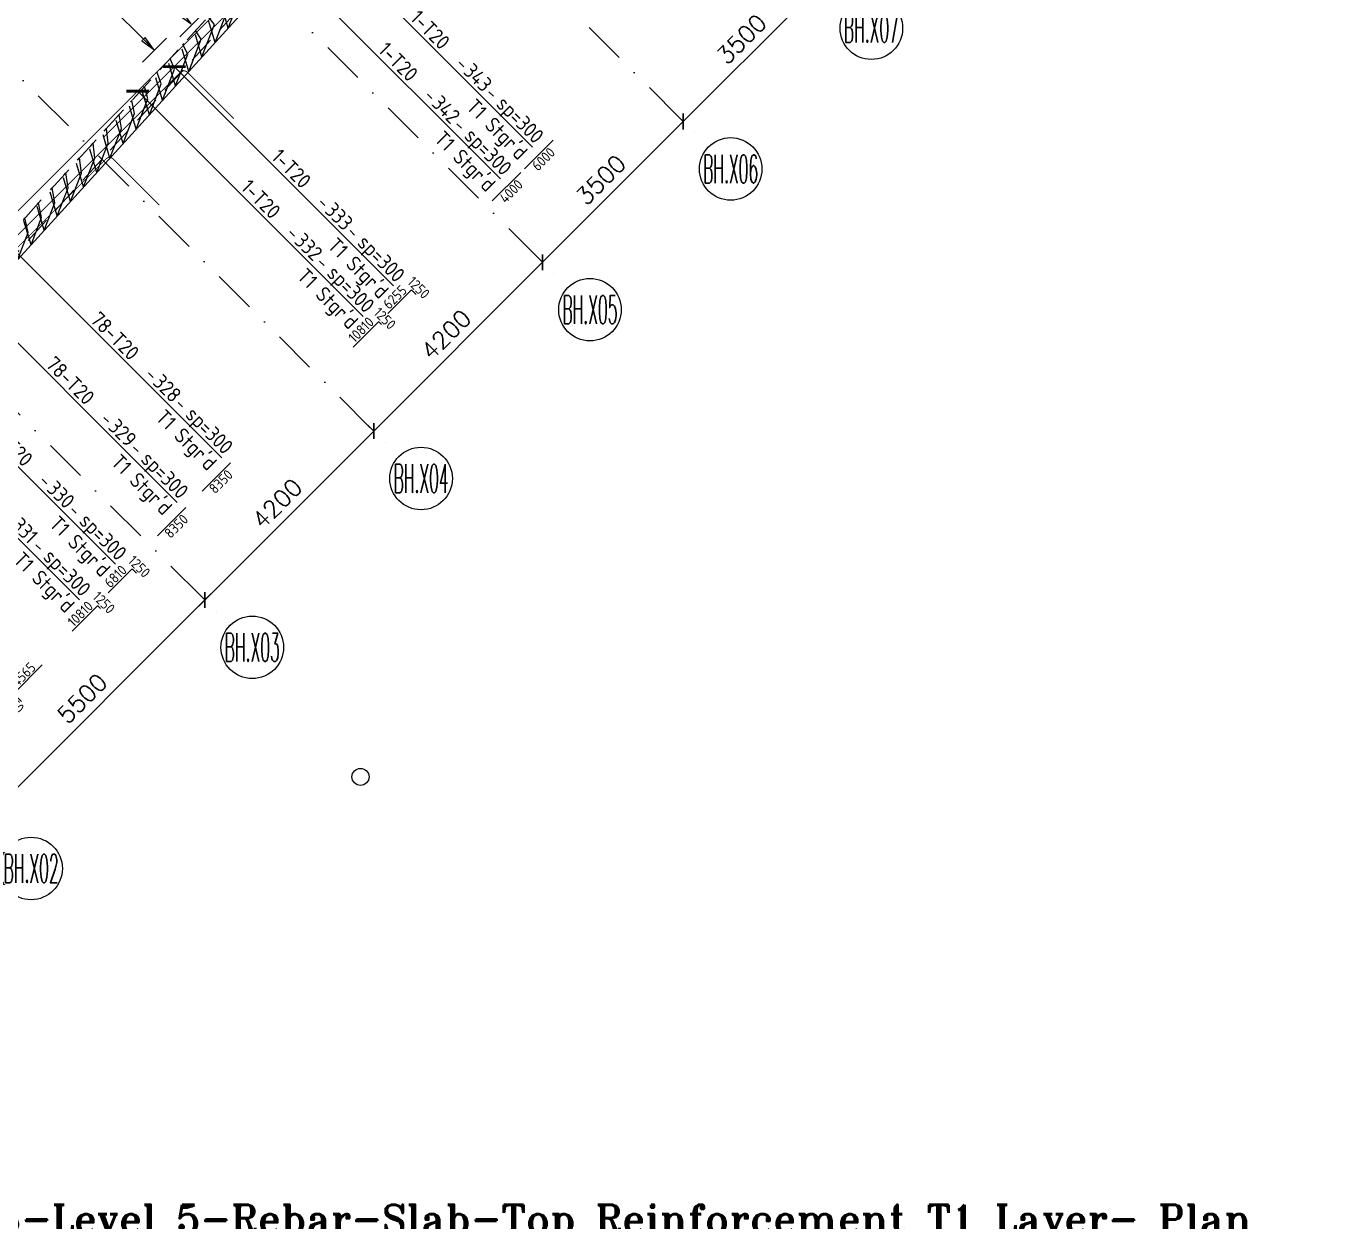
# Model space of a CAD drawing. Extents: x 660761725 to 1323371458, y 2734871439 to 5470067957.
# Drawn here: x 661615071 to 661637868, y 2735012155 to 2735033176 of the extents above; entities that cross this region are included whole.
import ezdxf
from ezdxf.enums import TextEntityAlignment as Align

# ---------------------------------------------------------------- set-up
doc = ezdxf.new("R2010")
doc.units = 0
for name, pattern in [('AXES', [1.95, 1.2, -0.25, 0.25, -0.25]), ('Hidden', [714.375, 476.25, -238.125]), ('sbp_axis_short', [10, 5, -2.5, 0, -2.5])]:
    doc.linetypes.add(name, pattern=pattern)
doc.layers.add('A-DETL', color=5, linetype='Continuous', lineweight=9, true_color=0x0000ff)
for name, color, linetype, lineweight in [('A-FLOR-PATT', 7, 'Continuous', 15), ('A-ROOF', 7, 'Continuous', 15), ('S-GRID', 7, 'Continuous', 9), ('S-GRID-IDEN', 7, 'Continuous', 13)]:
    doc.layers.add(name, color=color, linetype=linetype, lineweight=lineweight)
for name, color, linetype in [('S-AXIS', 20, 'AXES'), ('S-DIMO', 100, 'Continuous'), ('S-RBAR-T20', 10, 'Continuous'), ('S-RDIMO', 8, 'Continuous'), ('S-RSYMB', 7, 'Continuous'), ('S-SIMPLETEXT', 7, 'Continuous'), ('S-TXT', 3, 'Continuous')]:
    doc.layers.add(name, color=color, linetype=linetype)
doc.styles.add('ARMACAD', font='isocp.shx')
doc.styles.add('ROMANS', font='romans.shx')
doc.styles.add('ROMANT', font='romant')
doc.dimstyles.new('S-DIMO-100', dxfattribs={"dimscale": 100, "dimtxt": 3, "dimasz": 2, "dimexe": 1.5, "dimexo": 1.5, "dimgap": 1.5, "dimtad": 1, "dimdec": 0, "dimzin": 12, "dimdsep": 46, "dimtxsty": 'ROMANS', "dimblk": 'ARCHTICK', "dimcen": 0.09, "dimdle": 1.5, "dimclrd": 8, "dimclre": 8, "dimclrt": 4, "dimadec": 0, "dimazin": 3, "dimtfac": 1, "dimtdec": 0, "dimtix": 1, "dimtmove": 1, "dimatfit": 3, "dimfxl": 1, "dimtolj": 1, "dimtzin": 0, "dimarcsym": 0})
pattern_1 = [(74.99999999999999, (0, 0), (-153.3407249233896, 41.08752341002518), [])]

# ---------------------------------------------------------------- blocks, each defined once
blk = doc.blocks.new('_ARCHTICK')
at = {"color": 0, "linetype": 'ByBlock', "const_width": 0.15}
blk.add_lwpolyline([(-0.5, -0.5), (0.5, 0.5)], dxfattribs=at)
blk = doc.blocks.new('*D109')
at = {"layer": 'S-DIMO', "color": 8, "lineweight": -2, "transparency": 16777216}
for p, q in [((662661530.908745, 2734530379.503651), (662658843.9652648, 2734527692.435597)), ((662661418.55793, 2734530279.72214), (662661318.7767109, 2734530379.498734)), ((662658943.6841958, 2734527804.848407), (662658843.9603475, 2734527904.567632))]:
    blk.add_line(p, q, dxfattribs=at)
at = {"layer": 'S-DIMO', "color": 8, "lineweight": -2, "transparency": 16777216, "xscale": 200, "yscale": 200, "zscale": 200}
for p, rotation in [((662661424.8451867, 2734530273.435175), 45.00132815847456), ((662658950.0288234, 2734527798.504073), 225.0013281584746)]:
    blk.add_blockref('_ARCHTICK', p, dxfattribs=dict(at, rotation=rotation))
at = {"layer": 'S-DIMO', "color": 4, "transparency": 16777216, "insert": (662659975.300053, 2734529248.096741), "char_height": 300, "width": 199.5440968434552, "attachment_point": 5, "rotation": 45.00132815847457, "style": 'ROMANS'}
blk.add_mtext('\\A1;3500', dxfattribs=at)
blk = doc.blocks.new('*D110')
at = {"layer": 'S-DIMO', "color": 8, "lineweight": -2, "transparency": 16777216}
for p, q in [((662659056.0920541, 2734527904.572876), (662656369.1485739, 2734525217.504823)), ((662658943.6841958, 2734527804.848407), (662658843.96002, 2734527904.567959)), ((662656468.8104615, 2734525329.974672), (662656369.1436564, 2734525429.636857))]:
    blk.add_line(p, q, dxfattribs=at)
at = {"layer": 'S-DIMO', "color": 8, "lineweight": -2, "transparency": 16777216, "xscale": 200, "yscale": 200, "zscale": 200}
for p, rotation in [((662658950.0284958, 2734527798.504401), 45.00132815847456), ((662656475.2121322, 2734525323.573298), 225.0013281584746)]:
    blk.add_blockref('_ARCHTICK', p, dxfattribs=dict(at, rotation=rotation))
at = {"layer": 'S-DIMO', "color": 4, "transparency": 16777216, "insert": (662657500.4833618, 2734526773.165967), "char_height": 300, "width": 199.5440968434552, "attachment_point": 5, "rotation": 45.00132815847457, "style": 'ROMANS'}
blk.add_mtext('\\A1;3500', dxfattribs=at)
blk = doc.blocks.new('*D111')
at = {"layer": 'S-DIMO', "color": 8, "lineweight": -2, "transparency": 16777216}
for p, q in [((662656581.2752955, 2734525429.642169), (662653399.3685427, 2734522247.587895)), ((662656468.8104615, 2734525329.974672), (662656369.1432611, 2734525429.637252)), ((662653498.9619807, 2734522360.126192), (662653399.3636252, 2734522459.71993))]:
    blk.add_line(p, q, dxfattribs=at)
at = {"layer": 'S-DIMO', "color": 8, "lineweight": -2, "transparency": 16777216, "xscale": 200, "yscale": 200, "zscale": 200}
for p, rotation in [((662656475.2117369, 2734525323.573694), 45.00132815847456), ((662653505.432101, 2734522353.656371), 225.0013281584746)]:
    blk.add_blockref('_ARCHTICK', p, dxfattribs=dict(at, rotation=rotation))
at = {"layer": 'S-DIMO', "color": 4, "transparency": 16777216, "insert": (662654778.1849672, 2734524050.74215), "char_height": 300, "width": 199.5440968434552, "attachment_point": 5, "rotation": 45.00132815847457, "style": 'ROMANS'}
blk.add_mtext('\\A1;4200', dxfattribs=at)
blk = doc.blocks.new('*D112')
at = {"layer": 'S-DIMO', "color": 8, "lineweight": -2, "transparency": 16777216}
for p, q in [((662653611.4952661, 2734522459.725241), (662650429.5885128, 2734519277.670966)), ((662653498.9619807, 2734522360.126192), (662653399.3632317, 2734522459.720323)), ((662650529.1134998, 2734519390.27771), (662650429.5835955, 2734519489.803))]:
    blk.add_line(p, q, dxfattribs=at)
at = {"layer": 'S-DIMO', "color": 8, "lineweight": -2, "transparency": 16777216, "xscale": 200, "yscale": 200, "zscale": 200}
for p, rotation in [((662653505.4317075, 2734522353.656765), 45.00132815847456), ((662650535.6520714, 2734519383.739442), 225.0013281584746)]:
    blk.add_blockref('_ARCHTICK', p, dxfattribs=dict(at, rotation=rotation))
at = {"layer": 'S-DIMO', "color": 4, "transparency": 16777216, "insert": (662651808.4049373, 2734521080.825221), "char_height": 300, "width": 199.5440968434552, "attachment_point": 5, "rotation": 45.00132815847457, "style": 'ROMANS'}
blk.add_mtext('\\A1;4200', dxfattribs=at)
blk = doc.blocks.new('*D113')
at = {"layer": 'S-DIMO', "color": 8, "lineweight": -2, "transparency": 16777216}
for p, q in [((662650641.7151127, 2734519489.808435), (662646540.5908527, 2734515388.494036)), ((662650529.1134998, 2734519390.27771), (662650429.5830785, 2734519489.803517)), ((662646640.0262022, 2734515501.190413), (662646540.5859352, 2734515600.62607))]:
    blk.add_line(p, q, dxfattribs=at)
at = {"layer": 'S-DIMO', "color": 8, "lineweight": -2, "transparency": 16777216, "xscale": 200, "yscale": 200, "zscale": 200}
for p, rotation in [((662650535.6515543, 2734519383.739959), 45.00132815847456), ((662646646.6544111, 2734515494.562512), 225.0013281584746)]:
    blk.add_blockref('_ARCHTICK', p, dxfattribs=dict(at, rotation=rotation))
at = {"layer": 'S-DIMO', "color": 4, "transparency": 16777216, "insert": (662648379.0160308, 2734517651.278353), "char_height": 300, "width": 199.5440968434552, "attachment_point": 5, "rotation": 45.00132815847457, "style": 'ROMANS'}
blk.add_mtext('\\A1;5500', dxfattribs=at)
blk = doc.blocks.new('*U1142')
at = {"layer": 'S-AXIS', "color": 3, "linetype": 'Continuous'}
blk.add_circle((0, 5.5), 5.5, dxfattribs=at)
at = {"layer": 'S-AXIS', "color": 3, "linetype": 'Continuous', "ltscale": 0.5, "style": 'ROMANT', "width": 0.4, "flags": 8}
blk.add_attdef('A', text='', height=5, dxfattribs=at).set_placement((0, 5.5), align=Align.MIDDLE_CENTER)
blk = doc.blocks.new('I am… Atomic.')
at = {"layer": 'A-FLOR-PATT', "transparency": 33554600}
h = blk.add_hatch(dxfattribs=at)
h.set_pattern_fill('ANSI31', color=8, scale=50, angle=30, style=0)
h.set_pattern_definition(pattern_1)
edge = h.paths.add_edge_path()
edge.add_line((662389967.6433319, 2734579123.010657), (662390007.8012236, 2734579503.468677))
edge.add_line((662342114.705975, 2734544592.546931), (662390007.8012234, 2734579503.468677))
edge.add_line((662363195.8073889, 2734559608.047176), (662389967.7690635, 2734579123.040917))
edge.add_line((662362417.6524743, 2734559040.823584), (662363719.8899552, 2734559990.06879))
edge.add_line((662346720.4841449, 2734547598.623516), (662362783.6519626, 2734559307.613063))
edge.add_line((662345821.5310795, 2734546943.346041), (662347578.010761, 2734548223.703842))
edge.add_line((662342292.6126368, 2734544370.997322), (662346307.4227723, 2734547297.529027))
edge.add_line((662325865.2845687, 2734528370.671522), (662342114.6925843, 2734544592.5523))
edge.add_line((662340490.7204528, 2734542572.157625), (662342149.9785906, 2734544228.604904))
edge.add_line((662339422.0417168, 2734541505.28928), (662341320.3495216, 2734543400.381265))
edge.add_line((662336597.6306283, 2734538685.662872), (662340136.8031961, 2734542218.839921))
edge.add_line((662332705.8949801, 2734534800.520002), (662336243.7133716, 2734538332.345168))
edge.add_line((662332253.0745114, 2734534348.466631), (662332782.9359009, 2734534877.430412))
edge.add_line((662326312.3910785, 2734528417.846987), (662332351.9776915, 2734534447.202265))
edge.add_line((662325865.2845687, 2734528370.671522), (662326312.3910785, 2734528417.846987))
h = blk.add_hatch(dxfattribs=at)
h.set_pattern_fill('ANSI31', color=8, scale=50, angle=30, style=0)
h.set_pattern_definition(pattern_1)
edge = h.paths.add_edge_path()
edge.add_line((662389967.6433319, 2734579123.010657), (662390007.8012236, 2734579503.468677))
edge.add_line((662390178.8400514, 2734578972.951882), (662393574.2351673, 2734576558.543434))
edge.add_line((662390389.9110394, 2734578822.862847), (662389967.7690635, 2734579123.040917))
edge.add_line((662401600.1085552, 2734571260.373601), (662390007.8012234, 2734579503.468677))
edge.add_line((662401045.2346829, 2734570742.112331), (662400996.5411683, 2734571280.666277))
edge.add_line((662400996.5411683, 2734571280.666277), (662391834.41239, 2734577795.702194))
edge.add_line((662401631.7932035, 2734570909.939), (662401600.1085552, 2734571260.373601))
edge.add_line((662398386.0115408, 2734568087.393885), (662401045.2346829, 2734570742.112331))
edge.add_line((662378065.801715, 2734545768.423274), (662383150.2610395, 2734551353.010825))
edge.add_line((662383150.2610395, 2734551353.010825), (662388234.7203641, 2734556937.598375))
edge.add_line((662388234.7203641, 2734556937.598375), (662393319.1796887, 2734562522.185926))
edge.add_line((662393319.1796887, 2734562522.185926), (662398403.6390133, 2734568106.773477))
edge.add_line((662377177.0145457, 2734544792.211362), (662378389.7704264, 2734546124.258873))
edge.add_line((662345219.5168241, 2734509691.243385), (662350637.7770958, 2734515642.46591))
edge.add_line((662350637.7770958, 2734515642.46591), (662356056.0373675, 2734521593.688435))
edge.add_line((662356056.0373675, 2734521593.688435), (662361474.2976393, 2734527544.91096))
edge.add_line((662361474.2976393, 2734527544.91096), (662366892.5579109, 2734533496.133485))
edge.add_line((662366892.5579109, 2734533496.133485), (662372310.8181826, 2734539447.35601))
edge.add_line((662372310.8181826, 2734539447.35601), (662377729.0784543, 2734545398.578536))
edge.add_line((662345267.5598451, 2734509156.384884), (662400082.3408674, 2734569362.972085))
edge.add_line((662401418.6805061, 2734570690.601139), (662400941.3227103, 2734570214.051982))
edge.add_line((662400082.3408674, 2734569362.972085), (662401631.7932035, 2734570909.939))
h = blk.add_hatch(dxfattribs=at)
h.set_pattern_fill('ANSI31', color=8, scale=50, angle=30, style=0)
h.set_pattern_definition(pattern_1)
edge = h.paths.add_edge_path()
edge.add_line((662345468.2720397, 2734510142.524049), (662345661.1307589, 2734509588.669044))
edge.add_line((662345219.5168241, 2734509691.243385), (662350637.7770958, 2734515642.46591))
edge.add_line((662350637.7770958, 2734515642.46591), (662356056.0373675, 2734521593.688435))
edge.add_line((662356056.0373675, 2734521593.688435), (662361474.2976393, 2734527544.91096))
edge.add_line((662361474.2976393, 2734527544.91096), (662366892.5579109, 2734533496.133485))
edge.add_line((662366892.5579109, 2734533496.133485), (662372310.8181826, 2734539447.35601))
edge.add_line((662372310.8181826, 2734539447.35601), (662377729.0784543, 2734545398.578536))
edge.add_line((662345267.5598451, 2734509156.384884), (662400082.3408674, 2734569362.972085))
at = {"layer": 'A-DETL', "color": 8, "linetype": 'Hidden', "lineweight": 9}
blk.add_line((662399013.4511831, 2734568320.204953), (662345232.817815, 2734509249.488402), dxfattribs=at)
at = {"layer": 'A-DETL', "color": 8, "linetype": 'Hidden', "lineweight": 9, "flags": 128}
blk.add_lwpolyline([(662345219.5168241, 2734509691.243385), (662350637.7770958, 2734515642.46591), (662356056.0373675, 2734521593.688435), (662361474.2976393, 2734527544.91096), (662366892.5579109, 2734533496.133485), (662372310.8181826, 2734539447.35601), (662377729.0784543, 2734545398.578536)], dxfattribs=at)
at = {"layer": 'A-ROOF', "color": 8, "lineweight": 13}
blk.add_line((662345267.5598451, 2734509156.384884), (662400082.3408674, 2734569362.972085), dxfattribs=at)
blk = doc.blocks.new('*U482')
at = {"layer": 'S-TXT', "color": 7, "style": 'ROMANT', "flags": 8}
blk.add_attdef('01', text='', height=5.000000001018634, dxfattribs=at).set_placement((0, 3.750000000763976), align=Align.MIDDLE)
blk.add_attdef('PLAN', text='', height=5.000000001018634, dxfattribs=at).set_placement((9.909673645741805, -0.1666666667006211), align=Align.BOTTOM_LEFT)
at = {"layer": 'S-TXT', "style": 'ROMANS', "width": 0.7499999997726263, "flags": 8}
blk.add_attdef('1:250', text='', height=2.500000000509317, dxfattribs=at).set_placement((285.3366143718506, -4.500000000916803), align=Align.BOTTOM_RIGHT)
at = {"layer": 'S-TXT', "style": 'ROMANS', "width": 0.6999999997953636, "flags": 8}
blk.add_attdef('-', text='', height=2.250000000458385, dxfattribs=at).set_placement((0, -2.264055869549338), align=Align.MIDDLE)
blk = doc.blocks.new('cadf_10')
at = {"color": 1}
for p, q in [((-4.158496580606208, 1.201089783226742), (-5.644468778018359, 1.201089783226742)), ((4.158496580606207, 1.201089783226742), (5.644468778018359, 1.201089783226742))]:
    blk.add_line(p, q, dxfattribs=at)
at = {"style": 'ARMACAD'}
for tag, p in [('$COM1', (-10.93526643674234, 2.542619974829577)), ('$COM2', (-9.757982686735758, -5.302973364669228))]:
    blk.add_attdef(tag, text='', height=3.5, dxfattribs=at).set_placement(p, align=Align.BOTTOM_RIGHT)
at = {"color": 1, "style": 'ARMACAD'}
blk.add_attdef('$NUM', text='', height=3.5, dxfattribs=at).set_placement((0, 0), align=Align.CENTER)
blk = doc.blocks.new('*U552', base_point=(661618708.4377372, 2735025492.16741))
at = {"layer": 'S-RSYMB'}
blk.add_lwpolyline([(661618708.4377372, 2735025242.167424), (661619208.4377372, 2735025742.167396)], dxfattribs=at)
at = {"layer": 'S-RSYMB', "style": 'ARMACAD'}
blk.add_attdef('D0', text='', height=180, rotation=44.99999838708069, dxfattribs=at).set_placement((661619039.7550148, 2735025410.850128), align=Align.MIDDLE_CENTER)
blk = doc.blocks.new('*U553', base_point=(661617923.8397185, 2735024707.569438))
at = {"layer": 'S-RSYMB'}
blk.add_lwpolyline([(661617923.8397185, 2735024457.569451), (661618423.8397185, 2735024957.569423)], dxfattribs=at)
at = {"layer": 'S-RSYMB', "style": 'ARMACAD'}
blk.add_attdef('D0', text='', height=180, rotation=44.99999838939394, dxfattribs=at).set_placement((661618255.156996, 2735024626.252155), align=Align.MIDDLE_CENTER)
blk = doc.blocks.new('*U554', base_point=(661616838.4130492, 2735023622.142832))
at = {"layer": 'S-RSYMB'}
blk.add_lwpolyline([(661616585.8543293, 2735023412.252729), (661617003.398415, 2735023829.796791, -0.4142135623730951), (661617014.1954727, 2735023829.796791), (661617085.8543293, 2735023758.13793)], format="xyb", dxfattribs=at)
at = {"layer": 'S-RSYMB', "style": 'ARMACAD'}
for tag, rotation, p in [('D1', 314.9999983894099, (661617131.3421831, 2735023875.284638)), ('D0', 44.99999838977213, (661616713.3090947, 2735023702.342042))]:
    blk.add_attdef(tag, text='', height=180, rotation=rotation, dxfattribs=at).set_placement(p, align=Align.MIDDLE_CENTER)
blk = doc.blocks.new('*U555', base_point=(661615997.5274419, 2735022781.257274))
at = {"layer": 'S-RSYMB'}
blk.add_lwpolyline([(661615733.0546519, 2735022558.029756), (661616178.0171361, 2735023002.992215, -0.4142135623730951), (661616185.2239355, 2735023002.992215), (661616233.0546517, 2735022955.161496)], format="xyb", dxfattribs=at)
at = {"layer": 'S-RSYMB', "style": 'ARMACAD'}
for tag, rotation, p in [('D1', 314.9999983894099, (661616290.4565758, 2735023060.394133)), ('D0', 44.99999839315125, (661615874.2186165, 2735022861.828268))]:
    blk.add_attdef(tag, text='', height=180, rotation=rotation, dxfattribs=at).set_placement(p, align=Align.MIDDLE_CENTER)
blk = doc.blocks.new('cadf_04')
at = {"color": 8, "const_width": 0.5000000000000002}
blk.add_lwpolyline([(1.414213560521603, 1.414213564246893), (-1.414213556796312, -1.414213556796312)], dxfattribs=at)
blk = doc.blocks.new('*U556', base_point=(661619926.729681, 2735026710.459282))
at = {"layer": 'S-RSYMB'}
blk.add_lwpolyline([(661619662.2569064, 2735026487.231781), (661620107.2193552, 2735026932.194205, -0.4142135623730951), (661620114.4261593, 2735026932.194205), (661620162.2569064, 2735026884.363455)], format="xyb", dxfattribs=at)
at = {"layer": 'S-RSYMB', "style": 'ARMACAD'}
for tag, rotation, p in [('D0', 44.99999839269923, (661619803.4208533, 2735026791.030276)), ('D1', 314.9999983894099, (661620219.6588149, 2735026989.596108))]:
    blk.add_attdef(tag, text='', height=180, rotation=rotation, dxfattribs=at).set_placement(p, align=Align.MIDDLE_CENTER)
blk = doc.blocks.new('*U557', base_point=(661621284.7675045, 2735028068.497026))
at = {"layer": 'S-RSYMB'}
blk.add_lwpolyline([(661621034.8494333, 2735027861.563044), (661621446.3164722, 2735028273.030059, -0.4142135623730951), (661621457.9092791, 2735028273.030059), (661621534.8494333, 2735028196.0899)], format="xyb", dxfattribs=at)
at = {"layer": 'S-RSYMB', "style": 'ARMACAD'}
for tag, rotation, p in [('D1', 314.9999983894099, (661621577.6966383, 2735028315.877257)), ('D0', 44.99999838987065, (661621159.2656752, 2735028148.613834))]:
    blk.add_attdef(tag, text='', height=180, rotation=rotation, dxfattribs=at).set_placement(p, align=Align.MIDDLE_CENTER)
blk = doc.blocks.new('CADF_02')
at = {"color": 0}
blk.add_lwpolyline([(0, 0), (2.5, -0.4166666679084301), (2.5, 0.4166666679084301)], close=True, dxfattribs=at)
blk = doc.blocks.new('cadf_03')
at = {"color": 8}
blk.add_lwpolyline([(-3.725290298461914e-09, 2.99999999627471), (3.725290298461914e-09, -3.000000007450581)], dxfattribs=at)
blk.add_blockref('CADF_02', (0.2513523101806641, 0), dxfattribs=at)
blk = doc.blocks.new('*U566', base_point=(661623722.0420122, 2735030505.771391))
at = {"layer": 'S-RSYMB'}
blk.add_lwpolyline([(661623722.0420122, 2735030255.771405), (661624222.0420122, 2735030755.771377)], dxfattribs=at)
at = {"layer": 'S-RSYMB', "style": 'ARMACAD'}
blk.add_attdef('D0', text='', height=180, rotation=44.99999838492207, dxfattribs=at).set_placement((661624053.3592898, 2735030424.454109), align=Align.MIDDLE_CENTER)
blk = doc.blocks.new('*U567', base_point=(661625495.0888951, 2735032278.81817))
at = {"layer": 'S-RSYMB'}
blk.add_lwpolyline([(661625495.0888951, 2735032028.818184), (661625995.0888951, 2735032528.818156)], dxfattribs=at)
at = {"layer": 'S-RSYMB', "style": 'ARMACAD'}
blk.add_attdef('D0', text='', height=180, rotation=44.99999838396807, dxfattribs=at).set_placement((661625826.4061726, 2735032197.500887), align=Align.MIDDLE_CENTER)
blk = doc.blocks.new('*U975', base_point=(661614885.2317541, 2735021739.672328))
at = {"layer": 'S-RSYMB'}
blk.add_lwpolyline([(661614984.1752322, 2735021498.466245), (661614888.2258921, 2735021594.415591, -0.4142135623730951), (661614888.2258925, 2735021608.87257), (661615260.231754, 2735021980.87841)], format="xyb", dxfattribs=at)
at = {"layer": 'S-RSYMB', "style": 'ARMACAD'}
for tag, rotation, p in [('D1', 44.99999839136692, (661615013.240865, 2735021855.863451)), ('D0', 314.9999983264963, (661614875.2126005, 2735021485.45296))]:
    blk.add_attdef(tag, text='', height=134.9999999655033, rotation=rotation, dxfattribs=at).set_placement(p, align=Align.MIDDLE_CENTER)
blk = doc.blocks.new('I am… All Range.')
at = {"layer": 'S-GRID', "color": 8, "linetype": 'sbp_axis_short', "lineweight": 13, "ltscale": 150}
for p, q in [((662630775.1415697, 2734555973.392389), (662659394.7554803, 2734527353.778479)), ((662628300.2678357, 2734553498.518655), (662656919.881746, 2734524878.904745)), ((662625330.4193549, 2734550528.670175), (662653950.0332651, 2734521909.056264)), ((662622360.5708737, 2734547558.821693), (662650980.3147497, 2734518939.077817))]:
    blk.add_line(p, q, dxfattribs=at)
at = {"layer": 'S-GRID-IDEN', "color": 9}
ref = blk.add_blockref('*U1142', (662662258.4136744, 2734528889.883471), dxfattribs=dict(at, xscale=100.0000000000075, yscale=100, zscale=100.0000000000028, rotation=359.9999999381469))
ref.add_attrib('A', 'BH.X07', dxfattribs={"layer": 'S-AXIS', "color": 3, "linetype": 'Continuous', "ltscale": 0.5, "height": 499.9999999999999, "rotation": 359.9999999381469, "style": 'ROMANT', "width": 0.4000000000000299}).set_placement((662662258.413675, 2734529439.883471), align=Align.MIDDLE_CENTER)
ref = blk.add_blockref('*U1142', (662659783.6720685, 2734526414.877609), dxfattribs=dict(at, xscale=100.0000000000075, yscale=100, zscale=100.0000000000028, rotation=359.9999999381469))
ref.add_attrib('A', 'BH.X06', dxfattribs={"layer": 'S-AXIS', "color": 3, "linetype": 'Continuous', "ltscale": 0.5, "height": 499.9999999999999, "rotation": 359.9999999381469, "style": 'ROMANT', "width": 0.4000000000000299}).set_placement((662659783.6720691, 2734526964.877608), align=Align.MIDDLE_CENTER)
ref = blk.add_blockref('*U1142', (662657308.7983342, 2734523940.003874), dxfattribs=dict(at, xscale=100.0000000000075, yscale=100, zscale=100.0000000000028, rotation=359.9999999381469))
ref.add_attrib('A', 'BH.X05', dxfattribs={"layer": 'S-AXIS', "color": 3, "linetype": 'Continuous', "ltscale": 0.5, "height": 499.9999999999999, "rotation": 359.9999999381469, "style": 'ROMANT', "width": 0.4000000000000299}).set_placement((662657308.7983348, 2734524490.003874), align=Align.MIDDLE_CENTER)
ref = blk.add_blockref('*U1142', (662654338.9498533, 2734520970.155394), dxfattribs=dict(at, xscale=100.0000000000075, yscale=100, zscale=100.0000000000028, rotation=359.9999999381469))
ref.add_attrib('A', 'BH.X04', dxfattribs={"layer": 'S-AXIS', "color": 3, "linetype": 'Continuous', "ltscale": 0.5, "height": 499.9999999999999, "rotation": 359.9999999381469, "style": 'ROMANT', "width": 0.4000000000000299}).set_placement((662654338.9498539, 2734521520.155393), align=Align.MIDDLE_CENTER)
ref = blk.add_blockref('*U1142', (662651369.2313379, 2734518000.176947), dxfattribs=dict(at, xscale=100.0000000000075, yscale=100, zscale=100.0000000000028, rotation=359.9999999381469))
ref.add_attrib('A', 'BH.X03', dxfattribs={"layer": 'S-AXIS', "color": 3, "linetype": 'Continuous', "ltscale": 0.5, "height": 499.9999999999999, "rotation": 359.9999999381469, "style": 'ROMANT', "width": 0.4000000000000299}).set_placement((662651369.2313385, 2734518550.176946), align=Align.MIDDLE_CENTER)
ref = blk.add_blockref('*U1142', (662647480.2928351, 2734514110.940855), dxfattribs=dict(at, xscale=100.0000000000075, yscale=100, zscale=100.0000000000028, rotation=359.9999999381469))
ref.add_attrib('A', 'BH.X02', dxfattribs={"layer": 'S-AXIS', "color": 3, "linetype": 'Continuous', "ltscale": 0.5, "height": 499.9999999999999, "rotation": 359.9999999381469, "style": 'ROMANT', "width": 0.4000000000000299}).set_placement((662647480.2928357, 2734514660.940855), align=Align.MIDDLE_CENTER)
at = {"layer": 'S-DIMO', "color": 3}
for base, p1, p2, picture, middle in [((662658950.0288234, 2734527798.504073), (662661524.6264057, 2734530173.658582), (662659049.7526716, 2734527698.784848), '*D109', (662659975.300053, 2734529248.096741)), ((662656475.2121322, 2734525323.573298), (662659049.7526716, 2734527698.784848), (662656574.8789375, 2734525223.911114), '*D110', (662657500.4833618, 2734526773.165967)), ((662653505.432101, 2734522353.656371), (662656574.8789375, 2734525223.911114), (662653605.0304564, 2734522254.062633), '*D111', (662654778.1849672, 2734524050.74215)), ((662650535.6520714, 2734519383.739442), (662653605.0304564, 2734522254.062633), (662650635.1819755, 2734519284.214152), '*D112', (662651808.4049373, 2734521080.825221)), ((662646646.6544111, 2734515494.562512), (662650635.1819755, 2734519284.214152), (662646746.0946782, 2734515395.126855), '*D113', (662648379.0160308, 2734517651.278353))]:
    dim = blk.add_linear_dim(base=base, p1=p1, p2=p2, angle=45.00132815847456, dimstyle='S-DIMO-100', dxfattribs=at)
    dim.commit()
    dim.dimension.update_dxf_attribs({"geometry": picture, "text_midpoint": middle})

msp = doc.modelspace()

# ---------------------------------------------------------------- linework, layer by layer
at = {"layer": 'S-RBAR-T20', "linetype": 'Hidden', "const_width": 16}
for points in [[(661614920.2927092, 2735029911.509541), (661622494.9873314, 2735037486.203738, -0.4142135623730951), (661622617.6703578, 2735037486.203734), (661623431.9037935, 2735036671.970253)], [(661616440.2857972, 2735031219.943577), (661620794.7119634, 2735035574.369499, -0.4142135623730951), (661620917.3949898, 2735035574.369495), (661621731.6284255, 2735034760.136014)], [(661610217.119737, 2735024784.072776), (661617791.8198513, 2735032358.772466, -0.4142135623730951), (661617914.5028777, 2735032358.772462), (661618728.7363133, 2735031544.538981)], [(661611737.1128247, 2735026092.506813), (661616481.5138859, 2735030836.907608, -0.4142135623730951), (661616604.1969123, 2735030836.907604), (661617418.4303479, 2735030022.674123)]]:
    msp.add_lwpolyline(points, format="xyb", dxfattribs=at)
at = {"layer": 'S-RDIMO'}
for p, q in [((661613742.5059618, 2735041281.769633), (661623978.8514633, 2735031045.42353)), ((661613074.6676642, 2735040825.490336), (661623416.7926468, 2735030483.364747)), ((661617332.0512849, 2735032747.532038), (661611375.9394106, 2735038703.644247)), ((661617680.5247793, 2735032460.182487), (661621537.0674149, 2735028603.639625)), ((661617038.2510673, 2735032029.467776), (661621000.5731848, 2735028067.145427)), ((661612999.5480844, 2735027354.942002), (661616643.9586871, 2735023710.531185)), ((661612261.921382, 2735026828.874306), (661616012.1114664, 2735023078.684002))]:
    msp.add_line(p, q, dxfattribs=at)
for points in [[(661614657.4407424, 2735029437.098624), (661618513.9833747, 2735025580.555763)], [(661613767.0632418, 2735028758.280139), (661617729.3853562, 2735024795.957791)]]:
    msp.add_lwpolyline(points, dxfattribs=at)
msp.add_circle((661620955.4552565, 2735019967.681455), 150.000000263009, dxfattribs=at)

# ---------------------------------------------------------------- block references
at = {"layer": 'S-AXIS'}
for name, p in [('I am… All Range.', (-1032317.531363606, 503695.4297404289)), ('I am… Atomic.', (-745106.9118326902, 503695.4297404289))]:
    msp.add_blockref(name, p, dxfattribs=at)
ref = msp.add_blockref('*U482', (661611471.9268943, 2735011809.330571), dxfattribs=dict(at, xscale=100, yscale=100, zscale=100))
ref.add_attrib('PLAN', 'Zone 6-Level 5-Rebar-Slab-Top Reinforcement T1 Layer- Plan ', dxfattribs={"layer": 'S-TXT', "color": 7, "height": 500.0000001018634, "style": 'ROMANT'}).set_placement((661612462.8942589, 2735011792.663904), align=Align.BOTTOM_LEFT)
at = {"layer": 'S-RDIMO'}
for name, p, xscale, yscale, zscale, rotation in [('cadf_03', (661617992.98793, 2735033196.90968), 99.99999999999999, 99.99999999999999, 99.99999999999999, 134.9999983865186), ('cadf_03', (661617332.0512849, 2735032747.532038), 100, 100, 100, 134.9999983888121), ('cadf_04', (661617680.5247793, 2735032460.182487), 99.99999999999996, 99.99999999999996, 99.99999999999996, 314.9999983183734), ('cadf_04', (661617038.251067, 2735032029.467775), 99.99999999999996, 99.99999999999996, 99.99999999999996, 314.9999983258984)]:
    msp.add_blockref(name, p, dxfattribs=dict(at, xscale=xscale, yscale=yscale, zscale=zscale, rotation=rotation))
at = {"layer": 'S-RSYMB'}
for name, p, values in [('*U567', (661623841.6615704, 2735030914.213421), {'D0': '6000'}), ('*U566', (661623273.316431, 2735030348.423921), {'D0': '4000'}), ('*U557', (661621685.8935373, 2735028324.48316, 1e-08), {'D0': '6255', 'D1': '1250'}), ('*U556', (661621089.8891251, 2735027750.748602, 1e-08), {'D0': '10810', 'D1': '1250'}), ('*U552', (661618168.2016264, 2735025242.167424), {'D0': '8350'}), ('*U553', (661617383.6036077, 2735024457.569452), {'D0': '8350'}), ('*U554', (661616771.0819831, 2735023413.702374, 1e-08), {'D0': '6810', 'D1': '1250'}), ('*U555', (661616149.7343072, 2735022754.048122, 1e-08), {'D0': '10810', 'D1': '1250'})]:
    msp.add_blockref(name, p, dxfattribs=at).add_auto_attribs(values)
at = {"layer": 'S-RSYMB', "xscale": 1.330000013113022, "yscale": 1.330000042915344, "zscale": 1.33}
msp.add_blockref('*U975', (661614859.7854543, 2735021614.980045, -1.33e-08), dxfattribs=at).add_auto_attribs({'D0': '1250', 'D1': '4565'})
at = {"layer": 'S-SIMPLETEXT'}
ref = msp.add_blockref('cadf_10', (661622929.2622262, 2735032174.562345), dxfattribs=dict(at, xscale=74.99999998083517, yscale=75, zscale=75, rotation=314.9999983257133))
ref.add_attrib('$NUM', '343', dxfattribs={"color": 1, "height": 262.5, "rotation": 315, "style": 'ARMACAD', "flags": 2}).set_placement((661622929.2622262, 2735032174.562345), align=Align.CENTER)
ref.add_attrib('$COM1', '1-T20         sp=300', dxfattribs={"height": 262.5, "rotation": 315, "style": 'ARMACAD', "flags": 2}).set_placement((661624018.6262208, 2735031085.198286), align=Align.RIGHT)
ref = msp.add_blockref('cadf_10', (661622367.2034097, 2735031612.503561), dxfattribs=dict(at, xscale=74.99999998083517, yscale=75, zscale=75, rotation=314.9999983257133))
ref.add_attrib('$NUM', '342', dxfattribs={"color": 1, "height": 262.5, "rotation": 315, "style": 'ARMACAD', "flags": 2}).set_placement((661622367.2034097, 2735031612.503561), align=Align.CENTER)
ref.add_attrib('$COM1', '1-T20         sp=300', dxfattribs={"height": 262.5, "rotation": 315, "style": 'ARMACAD', "flags": 2}).set_placement((661623456.5674044, 2735030523.139503), align=Align.RIGHT)
ref = msp.add_blockref('cadf_10', (661620487.4781778, 2735029732.778439), dxfattribs=dict(at, xscale=74.99999998083517, yscale=75, zscale=75, rotation=314.9999983257132))
ref.add_attrib('$NUM', '333', dxfattribs={"color": 1, "height": 262.5, "rotation": 315, "style": 'ARMACAD', "flags": 2}).set_placement((661620487.4781778, 2735029732.778439), align=Align.CENTER)
ref.add_attrib('$COM1', '1-T20         sp=300', dxfattribs={"height": 262.5, "rotation": 315, "style": 'ARMACAD', "flags": 2}).set_placement((661621576.8421724, 2735028643.414381), align=Align.RIGHT)
ref = msp.add_blockref('cadf_10', (661619950.9839478, 2735029196.284241), dxfattribs=dict(at, xscale=74.99999998083517, yscale=75, zscale=75, rotation=314.9999983257132))
ref.add_attrib('$NUM', '332', dxfattribs={"color": 1, "height": 262.5, "rotation": 315, "style": 'ARMACAD', "flags": 2}).set_placement((661619950.9839478, 2735029196.284241), align=Align.CENTER)
ref.add_attrib('$COM1', '1-T20         sp=300', dxfattribs={"height": 262.5, "rotation": 315, "style": 'ARMACAD', "flags": 2}).set_placement((661621040.3479425, 2735028106.920182), align=Align.RIGHT)
ref = msp.add_blockref('cadf_10', (661617464.394138, 2735026709.694577), dxfattribs=dict(at, xscale=74.99999998083516, yscale=75, zscale=75, rotation=314.9999983257133))
ref.add_attrib('$NUM', '328', dxfattribs={"color": 1, "height": 262.5, "rotation": 315, "style": 'ARMACAD', "flags": 2}).set_placement((661617464.394138, 2735026709.694577), align=Align.CENTER)
ref.add_attrib('$COM1', '78-T20         sp=300', dxfattribs={"height": 262.5, "rotation": 315, "style": 'ARMACAD', "flags": 2}).set_placement((661618553.7581326, 2735025620.330519), align=Align.RIGHT)
ref = msp.add_blockref('cadf_10', (661616679.7961192, 2735025925.096605), dxfattribs=dict(at, xscale=74.99999998083516, yscale=75, zscale=75, rotation=314.9999983257133))
ref.add_attrib('$NUM', '329', dxfattribs={"color": 1, "height": 262.5, "rotation": 315, "style": 'ARMACAD', "flags": 2}).set_placement((661616679.7961192, 2735025925.096605), align=Align.CENTER)
ref.add_attrib('$COM1', '78-T20         sp=300', dxfattribs={"height": 262.5, "rotation": 315, "style": 'ARMACAD', "flags": 2}).set_placement((661617769.1601138, 2735024835.732546), align=Align.RIGHT)
ref = msp.add_blockref('cadf_10', (661615594.3694499, 2735024839.669999), dxfattribs=dict(at, xscale=74.99999998083516, yscale=75, zscale=75, rotation=314.9999983257133))
ref.add_attrib('$NUM', '330', dxfattribs={"color": 1, "height": 262.5, "rotation": 315, "style": 'ARMACAD', "flags": 2}).set_placement((661615594.3694499, 2735024839.669999), align=Align.CENTER)
ref.add_attrib('$COM1', '1-T20         sp=300', dxfattribs={"height": 262.5, "rotation": 315, "style": 'ARMACAD', "flags": 2}).set_placement((661616683.7334447, 2735023750.305941), align=Align.RIGHT)
ref = msp.add_blockref('cadf_10', (661614962.5222293, 2735024207.822816), dxfattribs=dict(at, xscale=74.99999998083517, yscale=75, zscale=75, rotation=314.9999983257132))
ref.add_attrib('$NUM', '331', dxfattribs={"color": 1, "height": 262.5, "rotation": 315, "style": 'ARMACAD', "flags": 2}).set_placement((661614962.5222293, 2735024207.822816), align=Align.CENTER)
ref.add_attrib('$COM1', '1-T20         sp=300', dxfattribs={"height": 262.5, "rotation": 315, "style": 'ARMACAD', "flags": 2}).set_placement((661616051.886224, 2735023118.458757), align=Align.RIGHT)

# ---------------------------------------------------------------- texts
at = {"layer": 'S-SIMPLETEXT', "style": 'ARMACAD'}
for p in [(661623732.1510249, 2735030799.095989), (661623170.092208, 2735030237.037206), (661621290.366976, 2735028357.312085), (661620753.8727454, 2735027820.817885), (661618267.2829363, 2735025334.228223), (661617482.6849174, 2735024549.63025), (661616397.2582479, 2735023464.203645), (661615765.4110272, 2735022832.35646)]:
    msp.add_text("T1 Stgr'd", height=262.4999999999999, rotation=315, dxfattribs=at).set_placement(p, align=Align.RIGHT)

doc.saveas('drawing.dxf')
